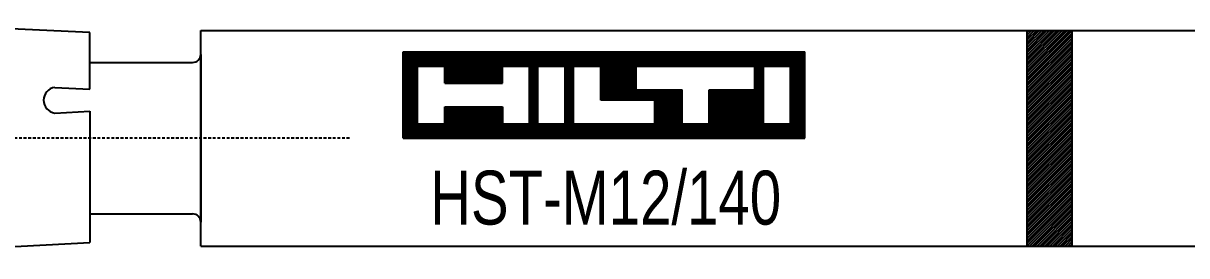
# Model space of a CAD drawing. Header units: millimetres. Extents: x 296 to 4896, y 152 to 3333.
# Drawn here: x 3531.4 to 3596, y 1292.1 to 1305 of the extents above; entities that cross this region are included whole.
import ezdxf
from ezdxf.enums import TextEntityAlignment as Align

# ---------------------------------------------------------------- set-up
doc = ezdxf.new("R2010")
doc.units = ezdxf.units.MM
doc.linetypes.add('DASHED', pattern=[0.25, 0.15625, -0.09375])
for name, color, linetype in [('1', 1, 'DASHED'), ('10', 1, 'Continuous'), ('2', 3, 'Continuous'), ('3', 4, 'Continuous'), ('4', 2, 'Continuous')]:
    doc.layers.add(name, color=color, linetype=linetype)
doc.styles.get("Standard").update_dxf_attribs({"font": 'arial.ttf'})

# ---------------------------------------------------------------- blocks, each defined once
blk = doc.blocks.new('HST-M12-140')
at = {"layer": '1'}
blk.add_line((-195.747, 0), (-239.523, 0), dxfattribs=at)
at = {"layer": '10'}
for p, q in [((-192.76, 0), (-192.76, 4.8)), ((-192.76, 4.8), (-170.454, 4.8)), ((-192.717, 4.8), (-192.717, 0)), ((-192.637, 0), (-192.637, 4.8)), ((-192.557, 4.8), (-192.557, 0)), ((-192.477, 0), (-192.477, 4.8)), ((-192.397, 4.8), (-192.397, 0)), ((-192.317, 0), (-192.317, 4.8)), ((-192.237, 4.8), (-192.237, 0)), ((-192.157, 0), (-192.157, 4.8)), ((-192.077, 4.8), (-192.077, 0)), ((-191.997, 0), (-191.997, 4.8)), ((-191.917, 4.8), (-191.917, 4)), ((-191.837, 4), (-191.837, 4.8)), ((-191.757, 4.8), (-191.757, 4)), ((-191.677, 4), (-191.677, 4.8)), ((-191.597, 4.8), (-191.597, 4)), ((-191.517, 4), (-191.517, 4.8)), ((-191.437, 4.8), (-191.437, 4)), ((-191.357, 4), (-191.357, 4.8)), ((-191.277, 4.8), (-191.277, 4)), ((-191.197, 4), (-191.197, 4.8)), ((-191.117, 4.8), (-191.117, 4)), ((-191.037, 4), (-191.037, 4.8)), ((-190.957, 4.8), (-190.957, 4)), ((-190.877, 4), (-190.877, 4.8)), ((-190.797, 4.8), (-190.797, 4)), ((-190.717, 4), (-190.717, 4.8)), ((-190.637, 4.8), (-190.637, 4)), ((-190.557, 4), (-190.557, 4.8)), ((-190.477, 4.8), (-190.477, 4)), ((-190.397, 3.059), (-190.397, 4.8)), ((-190.317, 4.8), (-190.317, 3.059)), ((-190.237, 3.059), (-190.237, 4.8)), ((-190.157, 4.8), (-190.157, 3.059)), ((-190.077, 3.059), (-190.077, 4.8)), ((-189.997, 4.8), (-189.997, 3.059)), ((-189.917, 3.059), (-189.917, 4.8)), ((-189.837, 4.8), (-189.837, 3.059)), ((-189.757, 3.059), (-189.757, 4.8)), ((-189.677, 4.8), (-189.677, 3.059)), ((-189.597, 3.059), (-189.597, 4.8)), ((-189.517, 4.8), (-189.517, 3.059)), ((-189.437, 3.059), (-189.437, 4.8)), ((-189.357, 4.8), (-189.357, 3.059)), ((-189.277, 3.059), (-189.277, 4.8)), ((-189.197, 4.8), (-189.197, 3.059)), ((-189.117, 3.059), (-189.117, 4.8)), ((-189.037, 4.8), (-189.037, 3.059)), ((-188.957, 3.059), (-188.957, 4.8)), ((-188.877, 4.8), (-188.877, 3.059)), ((-188.797, 3.059), (-188.797, 4.8)), ((-188.717, 4.8), (-188.717, 3.059)), ((-188.637, 3.059), (-188.637, 4.8)), ((-188.557, 4.8), (-188.557, 3.059)), ((-188.477, 3.059), (-188.477, 4.8)), ((-188.397, 4.8), (-188.397, 3.059)), ((-188.317, 3.059), (-188.317, 4.8)), ((-188.237, 4.8), (-188.237, 3.059)), ((-188.157, 3.059), (-188.157, 4.8)), ((-188.077, 4.8), (-188.077, 3.059)), ((-187.997, 3.059), (-187.997, 4.8)), ((-187.917, 4.8), (-187.917, 3.059)), ((-187.837, 3.059), (-187.837, 4.8)), ((-187.757, 4.8), (-187.757, 3.059)), ((-187.677, 3.059), (-187.677, 4.8)), ((-187.597, 4.8), (-187.597, 3.059)), ((-187.517, 3.059), (-187.517, 4.8)), ((-187.437, 4.8), (-187.437, 3.059)), ((-187.357, 3.059), (-187.357, 4.8)), ((-187.277, 4.8), (-187.277, 3.059)), ((-187.197, 4), (-187.197, 4.8)), ((-187.117, 4.8), (-187.117, 4)), ((-187.037, 4), (-187.037, 4.8)), ((-186.957, 4.8), (-186.957, 4)), ((-186.877, 4), (-186.877, 4.8)), ((-186.797, 4.8), (-186.797, 4)), ((-186.717, 4), (-186.717, 4.8)), ((-186.637, 4.8), (-186.637, 4)), ((-186.557, 4), (-186.557, 4.8)), ((-186.477, 4.8), (-186.477, 4)), ((-186.397, 4), (-186.397, 4.8)), ((-186.317, 4.8), (-186.317, 4)), ((-186.237, 4), (-186.237, 4.8)), ((-186.157, 4.8), (-186.157, 4)), ((-186.077, 4), (-186.077, 4.8)), ((-185.997, 4.8), (-185.997, 4)), ((-185.917, 4), (-185.917, 4.8)), ((-185.837, 4.8), (-185.837, 4)), ((-185.757, 4), (-185.757, 4.8)), ((-185.677, 4.8), (-185.677, 0)), ((-185.597, 0), (-185.597, 4.8)), ((-185.517, 4.8), (-185.517, 0)), ((-185.437, 0), (-185.437, 4.8)), ((-185.357, 4.8), (-185.357, 0)), ((-185.277, 4), (-185.277, 4.8)), ((-185.197, 4.8), (-185.197, 4)), ((-185.117, 4), (-185.117, 4.8)), ((-185.037, 4.8), (-185.037, 4)), ((-184.957, 4), (-184.957, 4.8)), ((-184.877, 4.8), (-184.877, 4)), ((-184.797, 4), (-184.797, 4.8)), ((-184.717, 4.8), (-184.717, 4)), ((-184.637, 4), (-184.637, 4.8)), ((-184.557, 4.8), (-184.557, 4)), ((-184.477, 4), (-184.477, 4.8)), ((-184.397, 4.8), (-184.397, 4)), ((-184.317, 4), (-184.317, 4.8)), ((-184.237, 4.8), (-184.237, 4)), ((-184.157, 4), (-184.157, 4.8)), ((-184.077, 4.8), (-184.077, 4)), ((-183.997, 4), (-183.997, 4.8)), ((-183.917, 4.8), (-183.917, 4)), ((-183.837, 4), (-183.837, 4.8)), ((-183.757, 4.8), (-183.757, 0)), ((-183.677, 0), (-183.677, 4.8)), ((-183.597, 4.8), (-183.597, 0)), ((-183.517, 0), (-183.517, 4.8)), ((-183.437, 4.8), (-183.437, 0)), ((-183.357, 0), (-183.357, 4.8)), ((-183.277, 4.8), (-183.277, 4)), ((-183.197, 4), (-183.197, 4.8)), ((-183.117, 4.8), (-183.117, 4)), ((-183.037, 4), (-183.037, 4.8)), ((-182.957, 4.8), (-182.957, 4)), ((-182.877, 4), (-182.877, 4.8)), ((-182.797, 4.8), (-182.797, 4)), ((-182.717, 4), (-182.717, 4.8)), ((-182.637, 4.8), (-182.637, 4)), ((-182.557, 4), (-182.557, 4.8)), ((-182.477, 4.8), (-182.477, 4)), ((-182.397, 4), (-182.397, 4.8)), ((-182.317, 4.8), (-182.317, 4)), ((-182.237, 4), (-182.237, 4.8)), ((-182.157, 4.8), (-182.157, 4)), ((-182.077, 4), (-182.077, 4.8)), ((-181.997, 4.8), (-181.997, 4)), ((-181.917, 4), (-181.917, 4.8)), ((-181.837, 4.8), (-181.837, 4)), ((-181.757, 2.118), (-181.757, 4.8)), ((-181.677, 4.8), (-181.677, 2.118)), ((-181.597, 2.118), (-181.597, 4.8)), ((-181.517, 4.8), (-181.517, 2.118)), ((-181.437, 2.118), (-181.437, 4.8)), ((-181.357, 4.8), (-181.357, 2.118)), ((-181.277, 2.118), (-181.277, 4.8)), ((-181.197, 4.8), (-181.197, 2.118)), ((-181.117, 2.118), (-181.117, 4.8)), ((-181.037, 4.8), (-181.037, 2.118)), ((-180.957, 2.118), (-180.957, 4.8)), ((-180.877, 4.8), (-180.877, 2.118)), ((-180.797, 2.118), (-180.797, 4.8)), ((-180.717, 4.8), (-180.717, 2.118)), ((-180.637, 2.118), (-180.637, 4.8)), ((-180.557, 4.8), (-180.557, 2.118)), ((-180.477, 2.118), (-180.477, 4.8)), ((-180.397, 4.8), (-180.397, 2.118)), ((-180.317, 2.118), (-180.317, 4.8)), ((-180.237, 4.8), (-180.237, 2.118)), ((-180.157, 2.118), (-180.157, 4.8)), ((-180.077, 4.8), (-180.077, 2.118)), ((-179.997, 2.118), (-179.997, 4.8)), ((-179.917, 4.8), (-179.917, 2.118)), ((-179.837, 2.118), (-179.837, 4.8)), ((-179.757, 4.8), (-179.757, 4)), ((-179.677, 4), (-179.677, 4.8)), ((-179.597, 4.8), (-179.597, 4)), ((-179.517, 4), (-179.517, 4.8)), ((-179.437, 4.8), (-179.437, 4)), ((-179.357, 4), (-179.357, 4.8)), ((-179.277, 4.8), (-179.277, 4)), ((-179.197, 4), (-179.197, 4.8)), ((-179.117, 4.8), (-179.117, 4)), ((-179.037, 4), (-179.037, 4.8)), ((-178.957, 4.8), (-178.957, 4)), ((-178.877, 4), (-178.877, 4.8)), ((-178.797, 4.8), (-178.797, 4)), ((-178.717, 4), (-178.717, 4.8)), ((-178.637, 4.8), (-178.637, 4)), ((-178.557, 4), (-178.557, 4.8)), ((-178.477, 4.8), (-178.477, 4)), ((-178.397, 4), (-178.397, 4.8)), ((-178.317, 4.8), (-178.317, 4)), ((-178.237, 4), (-178.237, 4.8)), ((-178.157, 4.8), (-178.157, 4)), ((-178.077, 4), (-178.077, 4.8)), ((-177.997, 4.8), (-177.997, 4)), ((-177.917, 4), (-177.917, 4.8)), ((-177.837, 4.8), (-177.837, 4)), ((-177.757, 4), (-177.757, 4.8)), ((-177.677, 4.8), (-177.677, 4)), ((-177.597, 4), (-177.597, 4.8)), ((-177.517, 4.8), (-177.517, 4)), ((-177.437, 4), (-177.437, 4.8)), ((-177.357, 4.8), (-177.357, 4)), ((-177.277, 4), (-177.277, 4.8)), ((-177.197, 4.8), (-177.197, 4)), ((-177.117, 4), (-177.117, 4.8)), ((-177.037, 4.8), (-177.037, 4)), ((-176.957, 4), (-176.957, 4.8)), ((-176.877, 4.8), (-176.877, 4)), ((-176.797, 4), (-176.797, 4.8)), ((-176.717, 4.8), (-176.717, 4)), ((-176.637, 4), (-176.637, 4.8)), ((-176.557, 4.8), (-176.557, 4)), ((-176.477, 4), (-176.477, 4.8)), ((-176.397, 4.8), (-176.397, 4)), ((-176.317, 4), (-176.317, 4.8)), ((-176.237, 4.8), (-176.237, 4)), ((-176.157, 4), (-176.157, 4.8)), ((-176.077, 4.8), (-176.077, 4)), ((-175.997, 4), (-175.997, 4.8)), ((-175.917, 4.8), (-175.917, 4)), ((-175.837, 4), (-175.837, 4.8)), ((-175.757, 4.8), (-175.757, 4)), ((-175.677, 4), (-175.677, 4.8)), ((-175.597, 4.8), (-175.597, 4)), ((-175.517, 4), (-175.517, 4.8)), ((-175.437, 4.8), (-175.437, 4)), ((-175.357, 4), (-175.357, 4.8)), ((-175.277, 4.8), (-175.277, 4)), ((-175.197, 4), (-175.197, 4.8)), ((-175.117, 4.8), (-175.117, 4)), ((-175.037, 4), (-175.037, 4.8)), ((-174.957, 4.8), (-174.957, 4)), ((-174.877, 4), (-174.877, 4.8)), ((-174.797, 4.8), (-174.797, 4)), ((-174.717, 4), (-174.717, 4.8)), ((-174.637, 4.8), (-174.637, 4)), ((-174.557, 4), (-174.557, 4.8)), ((-174.477, 4.8), (-174.477, 4)), ((-174.397, 4), (-174.397, 4.8)), ((-174.317, 4.8), (-174.317, 4)), ((-174.237, 4), (-174.237, 4.8)), ((-174.157, 4.8), (-174.157, 4)), ((-174.077, 4), (-174.077, 4.8)), ((-173.997, 4.8), (-173.997, 4)), ((-173.917, 4), (-173.917, 4.8)), ((-173.837, 4.8), (-173.837, 4)), ((-173.757, 4), (-173.757, 4.8)), ((-173.677, 4.8), (-173.677, 4)), ((-173.597, 4), (-173.597, 4.8)), ((-173.517, 4.8), (-173.517, 4)), ((-173.437, 4), (-173.437, 4.8)), ((-173.357, 4.8), (-173.357, 4)), ((-173.277, 4), (-173.277, 4.8)), ((-173.197, 4.8), (-173.197, 0)), ((-173.117, 0), (-173.117, 4.8)), ((-173.037, 4.8), (-173.037, 0)), ((-172.957, 0), (-172.957, 4.8)), ((-172.877, 4.8), (-172.877, 0)), ((-172.797, 0), (-172.797, 4.8)), ((-172.717, 4.8), (-172.717, 4)), ((-172.637, 4), (-172.637, 4.8)), ((-172.557, 4.8), (-172.557, 4)), ((-172.477, 4), (-172.477, 4.8)), ((-172.397, 4.8), (-172.397, 4)), ((-172.317, 4), (-172.317, 4.8)), ((-172.237, 4.8), (-172.237, 4)), ((-172.157, 4), (-172.157, 4.8)), ((-172.077, 4.8), (-172.077, 4)), ((-171.997, 4), (-171.997, 4.8)), ((-171.917, 4.8), (-171.917, 4)), ((-171.837, 4), (-171.837, 4.8)), ((-171.757, 4.8), (-171.757, 4)), ((-171.677, 4), (-171.677, 4.8)), ((-171.597, 4.8), (-171.597, 4)), ((-171.517, 4), (-171.517, 4.8)), ((-171.437, 4.8), (-171.437, 4)), ((-171.357, 4), (-171.357, 4.8)), ((-171.277, 4.8), (-171.277, 4)), ((-171.197, 0), (-171.197, 4.8)), ((-171.117, 4.8), (-171.117, 0)), ((-171.037, 0), (-171.037, 4.8)), ((-170.957, 4.8), (-170.957, 0)), ((-170.877, 0), (-170.877, 4.8)), ((-170.797, 4.8), (-170.797, 0)), ((-170.717, 0), (-170.717, 4.8)), ((-170.637, 4.8), (-170.637, 0)), ((-170.557, 0), (-170.557, 4.8)), ((-170.477, 4.8), (-170.477, 0)), ((-170.454, 0), (-170.454, 4.8)), ((-191.96, 0.8), (-191.96, 4)), ((-191.96, 4), (-190.454, 4)), ((-190.454, 3.059), (-190.454, 4)), ((-187.254, 4), (-185.748, 4)), ((-187.254, 3.059), (-187.254, 4)), ((-185.748, 0.8), (-185.748, 4)), ((-185.278, 4), (-183.772, 4)), ((-185.278, 0.8), (-185.278, 4)), ((-183.772, 0.8), (-183.772, 4)), ((-183.301, 4), (-181.796, 4)), ((-183.301, 0.8), (-183.301, 4)), ((-181.796, 2.118), (-181.796, 4)), ((-179.819, 4), (-173.231, 4)), ((-179.819, 2.682), (-179.819, 4)), ((-173.231, 2.682), (-173.231, 4)), ((-172.76, 4), (-171.254, 4)), ((-172.76, 0.8), (-172.76, 4)), ((-171.254, 0.8), (-171.254, 4)), ((-190.454, 3.059), (-187.254, 3.059)), ((-179.819, 2.682), (-177.278, 2.682)), ((-179.757, 2.682), (-179.757, 2.118)), ((-179.677, 2.118), (-179.677, 2.682)), ((-179.597, 2.682), (-179.597, 2.118)), ((-179.517, 2.118), (-179.517, 2.682)), ((-179.437, 2.682), (-179.437, 2.118)), ((-179.357, 2.118), (-179.357, 2.682)), ((-179.277, 2.682), (-179.277, 2.118)), ((-179.197, 2.118), (-179.197, 2.682)), ((-179.117, 2.682), (-179.117, 2.118)), ((-179.037, 2.118), (-179.037, 2.682)), ((-178.957, 2.682), (-178.957, 2.118)), ((-178.877, 2.118), (-178.877, 2.682)), ((-178.797, 2.682), (-178.797, 2.118)), ((-178.717, 0), (-178.717, 2.682)), ((-178.637, 2.682), (-178.637, 0)), ((-178.557, 0), (-178.557, 2.682)), ((-178.477, 2.682), (-178.477, 0)), ((-178.397, 0), (-178.397, 2.682)), ((-178.317, 2.682), (-178.317, 0)), ((-178.237, 0), (-178.237, 2.682)), ((-178.157, 2.682), (-178.157, 0)), ((-178.077, 0), (-178.077, 2.682)), ((-177.997, 2.682), (-177.997, 0)), ((-177.917, 0), (-177.917, 2.682)), ((-177.837, 2.682), (-177.837, 0)), ((-177.757, 0), (-177.757, 2.682)), ((-177.677, 2.682), (-177.677, 0)), ((-177.597, 0), (-177.597, 2.682)), ((-177.517, 2.682), (-177.517, 0)), ((-177.437, 0), (-177.437, 2.682)), ((-177.357, 2.682), (-177.357, 0)), ((-177.278, 0.8), (-177.278, 2.682)), ((-175.772, 0.8), (-175.772, 2.682)), ((-175.772, 2.682), (-173.231, 2.682)), ((-175.757, 2.682), (-175.757, 0)), ((-175.677, 0), (-175.677, 2.682)), ((-175.597, 2.682), (-175.597, 0)), ((-175.517, 0), (-175.517, 2.682)), ((-175.437, 2.682), (-175.437, 0)), ((-175.357, 0), (-175.357, 2.682)), ((-175.277, 2.682), (-175.277, 0)), ((-175.197, 0), (-175.197, 2.682)), ((-175.117, 2.682), (-175.117, 0)), ((-175.037, 0), (-175.037, 2.682)), ((-174.957, 2.682), (-174.957, 0)), ((-174.877, 0), (-174.877, 2.682)), ((-174.797, 2.682), (-174.797, 0)), ((-174.717, 0), (-174.717, 2.682)), ((-174.637, 2.682), (-174.637, 0)), ((-174.557, 0), (-174.557, 2.682)), ((-174.477, 2.682), (-174.477, 0)), ((-174.397, 0), (-174.397, 2.682)), ((-174.317, 2.682), (-174.317, 0)), ((-174.237, 0), (-174.237, 2.682)), ((-174.157, 2.682), (-174.157, 0)), ((-174.077, 0), (-174.077, 2.682)), ((-173.997, 2.682), (-173.997, 0)), ((-173.917, 0), (-173.917, 2.682)), ((-173.837, 2.682), (-173.837, 0)), ((-173.757, 0), (-173.757, 2.682)), ((-173.677, 2.682), (-173.677, 0)), ((-173.597, 0), (-173.597, 2.682)), ((-173.517, 2.682), (-173.517, 0)), ((-173.437, 0), (-173.437, 2.682)), ((-173.357, 2.682), (-173.357, 0)), ((-173.277, 0), (-173.277, 2.682)), ((-178.784, 2.118), (-181.796, 2.118)), ((-178.784, 0.8), (-178.784, 2.118)), ((-190.454, 0.8), (-190.454, 1.741)), ((-190.454, 1.741), (-187.254, 1.741)), ((-190.397, 0), (-190.397, 1.741)), ((-190.317, 1.741), (-190.317, 0)), ((-190.237, 0), (-190.237, 1.741)), ((-190.157, 1.741), (-190.157, 0)), ((-190.077, 0), (-190.077, 1.741)), ((-189.997, 1.741), (-189.997, 0)), ((-189.917, 0), (-189.917, 1.741)), ((-189.837, 1.741), (-189.837, 0)), ((-189.757, 0), (-189.757, 1.741)), ((-189.677, 1.741), (-189.677, 0)), ((-189.597, 0), (-189.597, 1.741)), ((-189.517, 1.741), (-189.517, 0)), ((-189.437, 0), (-189.437, 1.741)), ((-189.357, 1.741), (-189.357, 0)), ((-189.277, 0), (-189.277, 1.741)), ((-189.197, 1.741), (-189.197, 0)), ((-189.117, 0), (-189.117, 1.741)), ((-189.037, 1.741), (-189.037, 0)), ((-188.957, 0), (-188.957, 1.741)), ((-188.877, 1.741), (-188.877, 0)), ((-188.797, 0), (-188.797, 1.741)), ((-188.717, 1.741), (-188.717, 0)), ((-188.637, 0), (-188.637, 1.741)), ((-188.557, 1.741), (-188.557, 0)), ((-188.477, 0), (-188.477, 1.741)), ((-188.397, 1.741), (-188.397, 0)), ((-188.317, 0), (-188.317, 1.741)), ((-188.237, 1.741), (-188.237, 0)), ((-188.157, 0), (-188.157, 1.741)), ((-188.077, 1.741), (-188.077, 0)), ((-187.997, 0), (-187.997, 1.741)), ((-187.917, 1.741), (-187.917, 0)), ((-187.837, 0), (-187.837, 1.741)), ((-187.757, 1.741), (-187.757, 0)), ((-187.677, 0), (-187.677, 1.741)), ((-187.597, 1.741), (-187.597, 0)), ((-187.517, 0), (-187.517, 1.741)), ((-187.437, 1.741), (-187.437, 0)), ((-187.357, 0), (-187.357, 1.741)), ((-187.277, 1.741), (-187.277, 0)), ((-187.254, 1.741), (-187.254, 0.8)), ((-191.96, 0.8), (-190.454, 0.8)), ((-191.917, 0.8), (-191.917, 0)), ((-191.837, 0), (-191.837, 0.8)), ((-191.757, 0.8), (-191.757, 0)), ((-191.677, 0), (-191.677, 0.8)), ((-191.597, 0.8), (-191.597, 0)), ((-191.517, 0), (-191.517, 0.8)), ((-191.437, 0.8), (-191.437, 0)), ((-191.357, 0), (-191.357, 0.8)), ((-191.277, 0.8), (-191.277, 0)), ((-191.197, 0), (-191.197, 0.8)), ((-191.117, 0.8), (-191.117, 0)), ((-191.037, 0), (-191.037, 0.8)), ((-190.957, 0.8), (-190.957, 0)), ((-190.877, 0), (-190.877, 0.8)), ((-190.797, 0.8), (-190.797, 0)), ((-190.717, 0), (-190.717, 0.8)), ((-190.637, 0.8), (-190.637, 0)), ((-190.557, 0), (-190.557, 0.8)), ((-190.477, 0.8), (-190.477, 0)), ((-187.254, 0.8), (-185.748, 0.8)), ((-187.197, 0), (-187.197, 0.8)), ((-187.117, 0.8), (-187.117, 0)), ((-187.037, 0), (-187.037, 0.8)), ((-186.957, 0.8), (-186.957, 0)), ((-186.877, 0), (-186.877, 0.8)), ((-186.797, 0.8), (-186.797, 0)), ((-186.717, 0), (-186.717, 0.8)), ((-186.637, 0.8), (-186.637, 0)), ((-186.557, 0), (-186.557, 0.8)), ((-186.477, 0.8), (-186.477, 0)), ((-186.397, 0), (-186.397, 0.8)), ((-186.317, 0.8), (-186.317, 0)), ((-186.237, 0), (-186.237, 0.8)), ((-186.157, 0.8), (-186.157, 0)), ((-186.077, 0), (-186.077, 0.8)), ((-185.997, 0.8), (-185.997, 0)), ((-185.917, 0), (-185.917, 0.8)), ((-185.837, 0.8), (-185.837, 0)), ((-185.757, 0), (-185.757, 0.8)), ((-185.278, 0.8), (-183.772, 0.8)), ((-185.277, 0), (-185.277, 0.8)), ((-185.197, 0.8), (-185.197, 0)), ((-185.117, 0), (-185.117, 0.8)), ((-185.037, 0.8), (-185.037, 0)), ((-184.957, 0), (-184.957, 0.8)), ((-184.877, 0.8), (-184.877, 0)), ((-184.797, 0), (-184.797, 0.8)), ((-184.717, 0.8), (-184.717, 0)), ((-184.637, 0), (-184.637, 0.8)), ((-184.557, 0.8), (-184.557, 0)), ((-184.477, 0), (-184.477, 0.8)), ((-184.397, 0.8), (-184.397, 0)), ((-184.317, 0), (-184.317, 0.8)), ((-184.237, 0.8), (-184.237, 0)), ((-184.157, 0), (-184.157, 0.8)), ((-184.077, 0.8), (-184.077, 0)), ((-183.997, 0), (-183.997, 0.8)), ((-183.917, 0.8), (-183.917, 0)), ((-183.837, 0), (-183.837, 0.8)), ((-183.301, 0.8), (-178.784, 0.8)), ((-183.277, 0.8), (-183.277, 0)), ((-183.197, 0), (-183.197, 0.8)), ((-183.117, 0.8), (-183.117, 0)), ((-183.037, 0), (-183.037, 0.8)), ((-182.957, 0.8), (-182.957, 0)), ((-182.877, 0), (-182.877, 0.8)), ((-182.797, 0.8), (-182.797, 0)), ((-182.717, 0), (-182.717, 0.8)), ((-182.637, 0.8), (-182.637, 0)), ((-182.557, 0), (-182.557, 0.8)), ((-182.477, 0.8), (-182.477, 0)), ((-182.397, 0), (-182.397, 0.8)), ((-182.317, 0.8), (-182.317, 0)), ((-182.237, 0), (-182.237, 0.8)), ((-182.157, 0.8), (-182.157, 0)), ((-182.077, 0), (-182.077, 0.8)), ((-181.997, 0.8), (-181.997, 0)), ((-181.917, 0), (-181.917, 0.8)), ((-181.837, 0.8), (-181.837, 0)), ((-181.757, 0), (-181.757, 0.8)), ((-181.677, 0.8), (-181.677, 0)), ((-181.597, 0), (-181.597, 0.8)), ((-181.517, 0.8), (-181.517, 0)), ((-181.437, 0), (-181.437, 0.8)), ((-181.357, 0.8), (-181.357, 0)), ((-181.277, 0), (-181.277, 0.8)), ((-181.197, 0.8), (-181.197, 0)), ((-181.117, 0), (-181.117, 0.8)), ((-181.037, 0.8), (-181.037, 0)), ((-180.957, 0), (-180.957, 0.8)), ((-180.877, 0.8), (-180.877, 0)), ((-180.797, 0), (-180.797, 0.8)), ((-180.717, 0.8), (-180.717, 0)), ((-180.637, 0), (-180.637, 0.8)), ((-180.557, 0.8), (-180.557, 0)), ((-180.477, 0), (-180.477, 0.8)), ((-180.397, 0.8), (-180.397, 0)), ((-180.317, 0), (-180.317, 0.8)), ((-180.237, 0.8), (-180.237, 0)), ((-180.157, 0), (-180.157, 0.8)), ((-180.077, 0.8), (-180.077, 0)), ((-179.997, 0), (-179.997, 0.8)), ((-179.917, 0.8), (-179.917, 0)), ((-179.837, 0), (-179.837, 0.8)), ((-179.757, 0.8), (-179.757, 0)), ((-179.677, 0), (-179.677, 0.8)), ((-179.597, 0.8), (-179.597, 0)), ((-179.517, 0), (-179.517, 0.8)), ((-179.437, 0.8), (-179.437, 0)), ((-179.357, 0), (-179.357, 0.8)), ((-179.277, 0.8), (-179.277, 0)), ((-179.197, 0), (-179.197, 0.8)), ((-179.117, 0.8), (-179.117, 0)), ((-179.037, 0), (-179.037, 0.8)), ((-178.957, 0.8), (-178.957, 0)), ((-178.877, 0), (-178.877, 0.8)), ((-178.797, 0.8), (-178.797, 0)), ((-177.278, 0.8), (-175.772, 0.8)), ((-177.277, 0), (-177.277, 0.8)), ((-177.197, 0.8), (-177.197, 0)), ((-177.117, 0), (-177.117, 0.8)), ((-177.037, 0.8), (-177.037, 0)), ((-176.957, 0), (-176.957, 0.8)), ((-176.877, 0.8), (-176.877, 0)), ((-176.797, 0), (-176.797, 0.8)), ((-176.717, 0.8), (-176.717, 0)), ((-176.637, 0), (-176.637, 0.8)), ((-176.557, 0.8), (-176.557, 0)), ((-176.477, 0), (-176.477, 0.8)), ((-176.397, 0.8), (-176.397, 0)), ((-176.317, 0), (-176.317, 0.8)), ((-176.237, 0.8), (-176.237, 0)), ((-176.157, 0), (-176.157, 0.8)), ((-176.077, 0.8), (-176.077, 0)), ((-175.997, 0), (-175.997, 0.8)), ((-175.917, 0.8), (-175.917, 0)), ((-175.837, 0), (-175.837, 0.8)), ((-172.76, 0.8), (-171.254, 0.8)), ((-172.717, 0.8), (-172.717, 0)), ((-172.637, 0), (-172.637, 0.8)), ((-172.557, 0.8), (-172.557, 0)), ((-172.477, 0), (-172.477, 0.8)), ((-172.397, 0.8), (-172.397, 0)), ((-172.317, 0), (-172.317, 0.8)), ((-172.237, 0.8), (-172.237, 0)), ((-172.157, 0), (-172.157, 0.8)), ((-172.077, 0.8), (-172.077, 0)), ((-171.997, 0), (-171.997, 0.8)), ((-171.917, 0.8), (-171.917, 0)), ((-171.837, 0), (-171.837, 0.8)), ((-171.757, 0.8), (-171.757, 0)), ((-171.677, 0), (-171.677, 0.8)), ((-171.597, 0.8), (-171.597, 0)), ((-171.517, 0), (-171.517, 0.8)), ((-171.437, 0.8), (-171.437, 0)), ((-171.357, 0), (-171.357, 0.8)), ((-171.277, 0.8), (-171.277, 0)), ((-192.76, 0), (-170.454, 0))]:
    blk.add_line(p, q, dxfattribs=at)
at = {"layer": '2'}
for p, q in [((-220.709, 6.396), (-210.157, 5.907)), ((-210.157, 2.723), (-210.157, 5.886)), ((-204.01, 6), (-18.11, 6)), ((-204.01, -6), (-204.01, 6)), ((-158.11, -6), (-158.11, 6)), ((-155.61, -6), (-155.61, 6)), ((-204.01, 4.664), (-204.01, -4.664)), ((-210.157, 4.216), (-204.459, 4.216)), ((-212.117, 2.825), (-210.157, 2.723)), ((-212.117, 1.395), (-210.157, 1.498)), ((-210.157, 1.498), (-210.157, -5.8)), ((-210.157, -4.216), (-204.459, -4.216)), ((-224.337, -6.543), (-210.157, -5.8)), ((-204.01, -6), (-18.11, -6))]:
    blk.add_line(p, q, dxfattribs=at)
for centre, radius, start, end in [((-204.459, 4.664), 0.449, 270, 0), ((-212.009, 2.11), 0.723, 98.59794, 261.40206), ((-204.459, -4.664), 0.449, 0, 90)]:
    blk.add_arc(centre, radius, start, end, dxfattribs=at)
at = {"layer": '4'}
for p, q in [((-158.11, 3.631), (-155.741, 6)), ((-155.883, 6), (-158.11, 3.772)), ((-158.11, 3.914), (-156.024, 6)), ((-156.165, 6), (-158.11, 4.055)), ((-158.11, 4.197), (-156.307, 6)), ((-156.448, 6), (-158.11, 4.338)), ((-158.11, 4.479), (-156.59, 6)), ((-156.731, 6), (-158.11, 4.621)), ((-158.11, 4.762), (-156.873, 6)), ((-157.014, 6), (-158.11, 4.904)), ((-158.11, 5.045), (-157.155, 6)), ((-157.297, 6), (-158.11, 5.187)), ((-158.11, 5.328), (-157.438, 6)), ((-157.58, 6), (-158.11, 5.469)), ((-158.11, 5.611), (-157.721, 6)), ((-157.863, 6), (-158.11, 5.752)), ((-158.11, 5.894), (-158.004, 6)), ((-155.61, 5.99), (-158.11, 3.49)), ((-158.11, 3.348), (-155.61, 5.848)), ((-155.61, 5.707), (-158.11, 3.207)), ((-158.11, 3.065), (-155.61, 5.565)), ((-155.61, 5.424), (-158.11, 2.924)), ((-158.11, 2.782), (-155.61, 5.282)), ((-155.61, 5.141), (-158.11, 2.641)), ((-158.11, 2.5), (-155.61, 5)), ((-155.61, 4.858), (-158.11, 2.358)), ((-158.11, 2.217), (-155.61, 4.717)), ((-155.61, 4.575), (-158.11, 2.075)), ((-158.11, 1.934), (-155.61, 4.434)), ((-155.61, 4.292), (-158.11, 1.792)), ((-158.11, 1.651), (-155.61, 4.151)), ((-155.61, 4.01), (-158.11, 1.51)), ((-158.11, 1.368), (-155.61, 3.868)), ((-155.61, 3.727), (-158.11, 1.227)), ((-158.11, 1.085), (-155.61, 3.585)), ((-155.61, 3.444), (-158.11, 0.944)), ((-158.11, 0.803), (-155.61, 3.303)), ((-155.61, 3.161), (-158.11, 0.661)), ((-158.11, 0.52), (-155.61, 3.02)), ((-155.61, 2.878), (-158.11, 0.378)), ((-158.11, 0.237), (-155.61, 2.737)), ((-155.61, 2.595), (-158.11, 0.095)), ((-158.11, -0.046), (-155.61, 2.454)), ((-155.61, 2.313), (-158.11, -0.187)), ((-158.11, -0.329), (-155.61, 2.171)), ((-155.61, 2.03), (-158.11, -0.47)), ((-158.11, -0.612), (-155.61, 1.888)), ((-155.61, 1.747), (-158.11, -0.753)), ((-158.11, -0.895), (-155.61, 1.605)), ((-155.61, 1.464), (-158.11, -1.036)), ((-158.11, -1.177), (-155.61, 1.323)), ((-155.61, 1.181), (-158.11, -1.319)), ((-158.11, -1.46), (-155.61, 1.04)), ((-155.61, 0.898), (-158.11, -1.602)), ((-158.11, -1.743), (-155.61, 0.757)), ((-155.61, 0.615), (-158.11, -1.885)), ((-158.11, -2.026), (-155.61, 0.474)), ((-155.61, 0.333), (-158.11, -2.167)), ((-158.11, -2.309), (-155.61, 0.191)), ((-155.61, 0.05), (-158.11, -2.45)), ((-158.11, -2.592), (-155.61, -0.092)), ((-155.61, -0.233), (-158.11, -2.733)), ((-158.11, -2.874), (-155.61, -0.374)), ((-155.61, -0.516), (-158.11, -3.016)), ((-158.11, -3.157), (-155.61, -0.657)), ((-155.61, -0.799), (-158.11, -3.299)), ((-158.11, -3.44), (-155.61, -0.94)), ((-155.61, -1.082), (-158.11, -3.582)), ((-158.11, -3.723), (-155.61, -1.223)), ((-155.61, -1.364), (-158.11, -3.864)), ((-158.11, -4.006), (-155.61, -1.506)), ((-155.61, -1.647), (-158.11, -4.147)), ((-158.11, -4.289), (-155.61, -1.789)), ((-155.61, -1.93), (-158.11, -4.43)), ((-158.11, -4.572), (-155.61, -2.072)), ((-155.61, -2.213), (-158.11, -4.713)), ((-158.11, -4.854), (-155.61, -2.354)), ((-155.61, -2.496), (-158.11, -4.996)), ((-158.11, -5.137), (-155.61, -2.637)), ((-155.61, -2.779), (-158.11, -5.279)), ((-158.11, -5.42), (-155.61, -2.92)), ((-155.61, -3.061), (-158.11, -5.561)), ((-158.11, -5.703), (-155.61, -3.203)), ((-155.61, -3.344), (-158.11, -5.844)), ((-158.11, -5.986), (-155.61, -3.486)), ((-155.61, -3.627), (-157.983, -6)), ((-157.842, -6), (-155.61, -3.769)), ((-155.61, -3.91), (-157.7, -6)), ((-157.559, -6), (-155.61, -4.051)), ((-155.61, -4.193), (-157.417, -6)), ((-157.276, -6), (-155.61, -4.334)), ((-155.61, -4.476), (-157.135, -6)), ((-156.993, -6), (-155.61, -4.617)), ((-155.61, -4.759), (-156.852, -6)), ((-156.71, -6), (-155.61, -4.9)), ((-155.61, -5.041), (-156.569, -6)), ((-156.427, -6), (-155.61, -5.183)), ((-155.61, -5.324), (-156.286, -6)), ((-156.145, -6), (-155.61, -5.466)), ((-155.61, -5.607), (-156.003, -6)), ((-155.862, -6), (-155.61, -5.748)), ((-155.61, -5.89), (-155.72, -6))]:
    blk.add_line(p, q, dxfattribs=at)
at = {"layer": '3', "width": 0.747083}
blk.add_text('HST-M12/140', height=3, dxfattribs=at).set_placement((-181.517, -4.807), align=Align.CENTER)

msp = doc.modelspace()

# ---------------------------------------------------------------- block references
at = {"color": 3}
msp.add_blockref('HST-M12-140', (3745.298, 1298.638), dxfattribs=at)

doc.saveas('drawing.dxf')
